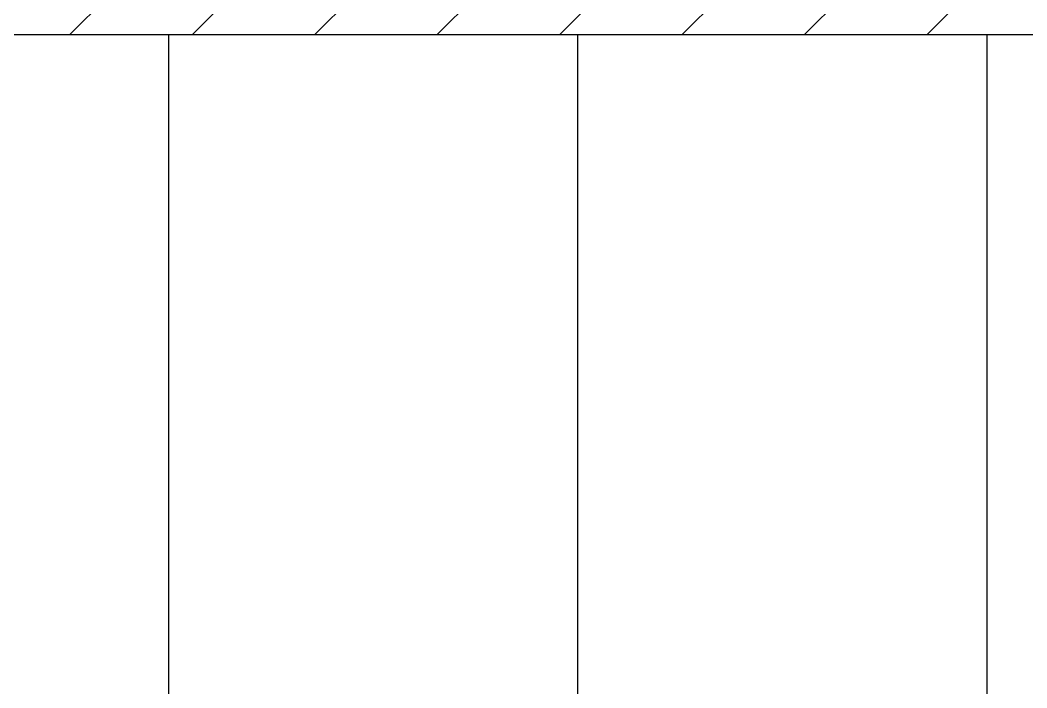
# Model space of a CAD drawing. Header units: millimetres. Extents: x 1201 to 176852, y 279 to 65351.
# Drawn here: x 21720 to 22458, y 21969 to 22459 of the extents above; entities that cross this region are included whole.
import ezdxf

# ---------------------------------------------------------------- set-up
doc = ezdxf.new("R2010")
doc.units = ezdxf.units.MM
doc.layers.add('009', color=251, linetype='Continuous')
doc.layers.add('TUONG', color=131, linetype='Continuous')
doc.layers.add('NET-THAY', color=2, linetype='Continuous', lineweight=13)

msp = doc.modelspace()

# ---------------------------------------------------------------- hatches: boundary and pattern name
at = {"layer": '009'}
h = msp.add_hatch(dxfattribs=at)
h.set_pattern_fill('ANSI31', color=256, scale=20, style=0)
h.set_pattern_definition([(45, (-1293494.614, -402769.946), (-44.9012806, 44.9012806), [])])
h.paths.add_polyline_path([(20629.078, 22797.694), (20629.078, 22547.694), (20529.078, 22547.694), (20529.078, 22447.694), (20729.078, 22447.694), (21168.77, 22447.694), (21168.77, 22647.694), (20729.078, 22647.694), (20729.078, 22897.694), (20129.078, 22897.694), (20129.078, 22447.694), (20329.078, 22447.694), (20329.078, 22547.694), (20229.078, 22547.694), (20229.078, 22797.694)])
h.paths.add_polyline_path([(21168.77, 22647.694), (21168.77, 22447.694), (23409.042, 22447.694), (23409.042, 22647.694)])
h.paths.add_polyline_path([(24629.078, 22547.694), (24529.078, 22547.694), (24529.078, 22447.694), (24729.078, 22447.694), (24729.078, 22897.694), (24129.078, 22897.694), (24129.078, 22647.694), (23409.042, 22647.694), (23409.042, 22447.694), (24129.078, 22447.694), (24329.078, 22447.694), (24329.078, 22547.694), (24229.078, 22547.694), (24229.078, 22797.694), (24629.078, 22797.694)])
h.paths.add_polyline_path([(24429.078, 22447.694), (24329.078, 22447.694), (24329.078, 18647.694), (24429.078, 18647.694)])
h.paths.add_polyline_path([(20529.078, 22447.694), (20429.078, 22447.694), (20429.078, 21996.647), (20529.078, 21996.647)])
h.paths.add_polyline_path([(20429.078, 19886.693), (20529.078, 19935.15), (20529.078, 21996.647), (20429.078, 21996.647)])
h.paths.add_polyline_path([(26629.078, 22447.694), (27229.078, 22447.694), (27229.078, 22897.694), (26629.078, 22897.694)])
h.paths.add_polyline_path([(26729.078, 22797.694), (27129.078, 22797.694), (27129.078, 22547.694), (26729.078, 22547.694)], flags=16)

# ---------------------------------------------------------------- linework, layer by layer
at = {"layer": 'NET-THAY', "linetype": 'ByBlock', "lineweight": -2}
for p, q in [((21829.078, 21207.694), (21829.078, 22447.694)), ((21829.078, 21207.694), (21829.078, 22447.694)), ((22129.078, 21207.694), (22129.078, 22447.694)), ((22129.078, 21207.694), (22129.078, 22447.694)), ((22429.078, 21207.694), (22429.078, 22447.694)), ((22429.078, 21207.694), (22429.078, 22447.694)), ((22429.078, 21207.694), (22429.078, 22447.694)), ((22429.078, 21207.694), (22429.078, 22447.694))]:
    msp.add_line(p, q, dxfattribs=at)
msp.add_lwpolyline([(23679.078, 22447.694), (21179.078, 22447.694)], dxfattribs=at)
at = {"layer": 'TUONG'}
msp.add_lwpolyline([(24129.078, 22447.694), (20529.078, 22447.694)], dxfattribs=at)

doc.saveas('drawing.dxf')
